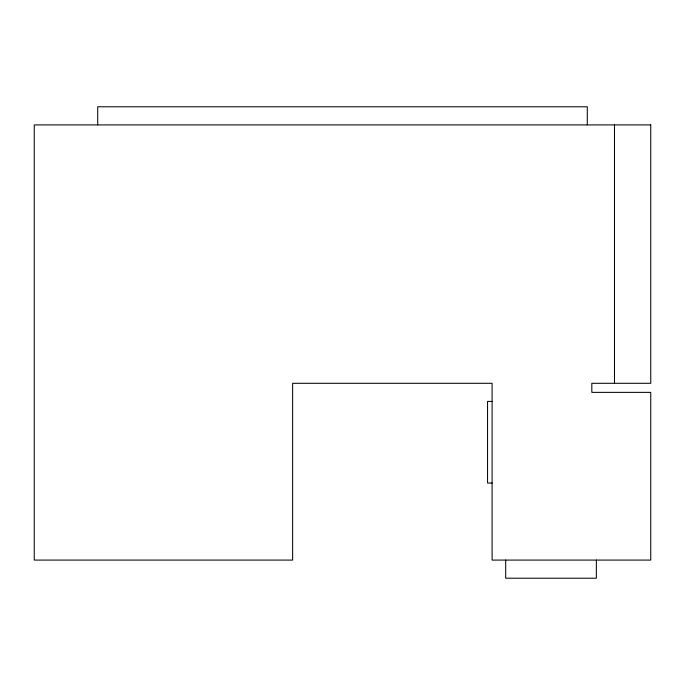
<?xml version="1.0" encoding="UTF-8"?>
<svg xmlns="http://www.w3.org/2000/svg" width="685" height="685" viewBox="0 0 685 685"><rect width="100%" height="100%" fill="white"/><g stroke="black" fill="none" stroke-linecap="round" stroke-linejoin="round"><path stroke-width="1.03" d="M492.095 401.427L487.557 401.427L487.557 483.028L492.095 483.028M614.488 124.91L614.488 383.3M596.352 560.09L596.352 578.217L505.693 578.217L505.693 560.09M587.285 124.91L587.285 106.783L97.715 106.783L97.715 124.91M650.75 124.91L34.25 124.91L34.25 560.09L292.632 560.09L292.632 383.3L492.095 383.3L492.095 560.09L650.75 560.09L650.75 392.368L591.823 392.368L591.823 383.3L650.75 383.3L650.75 124.91"/></g></svg>
